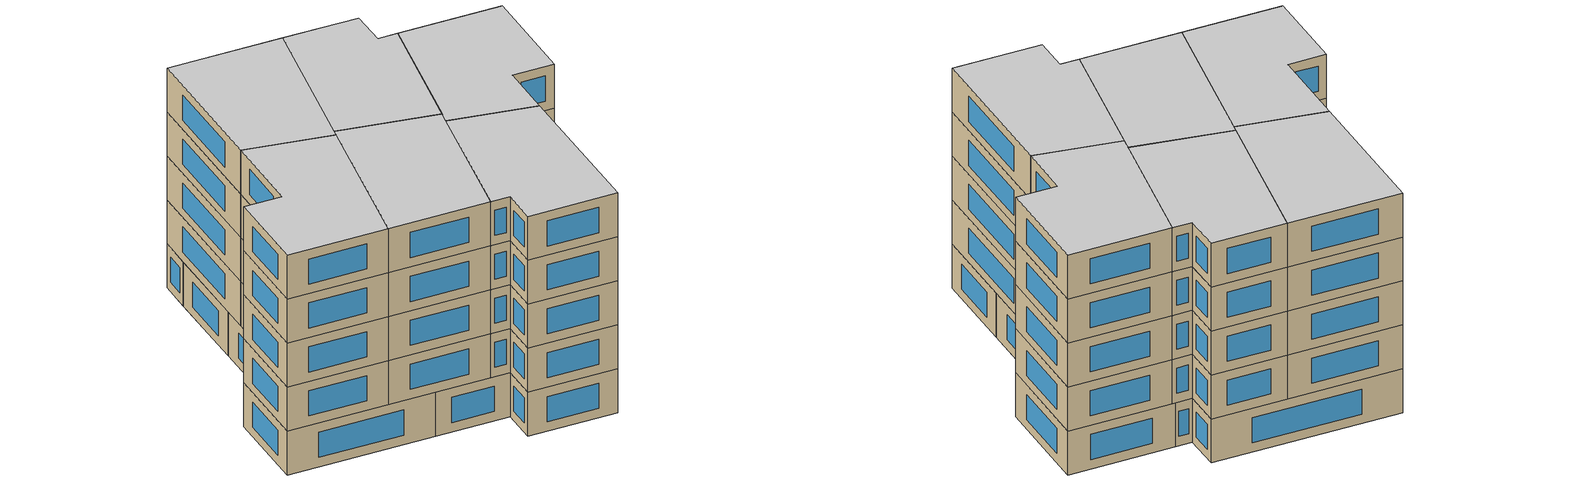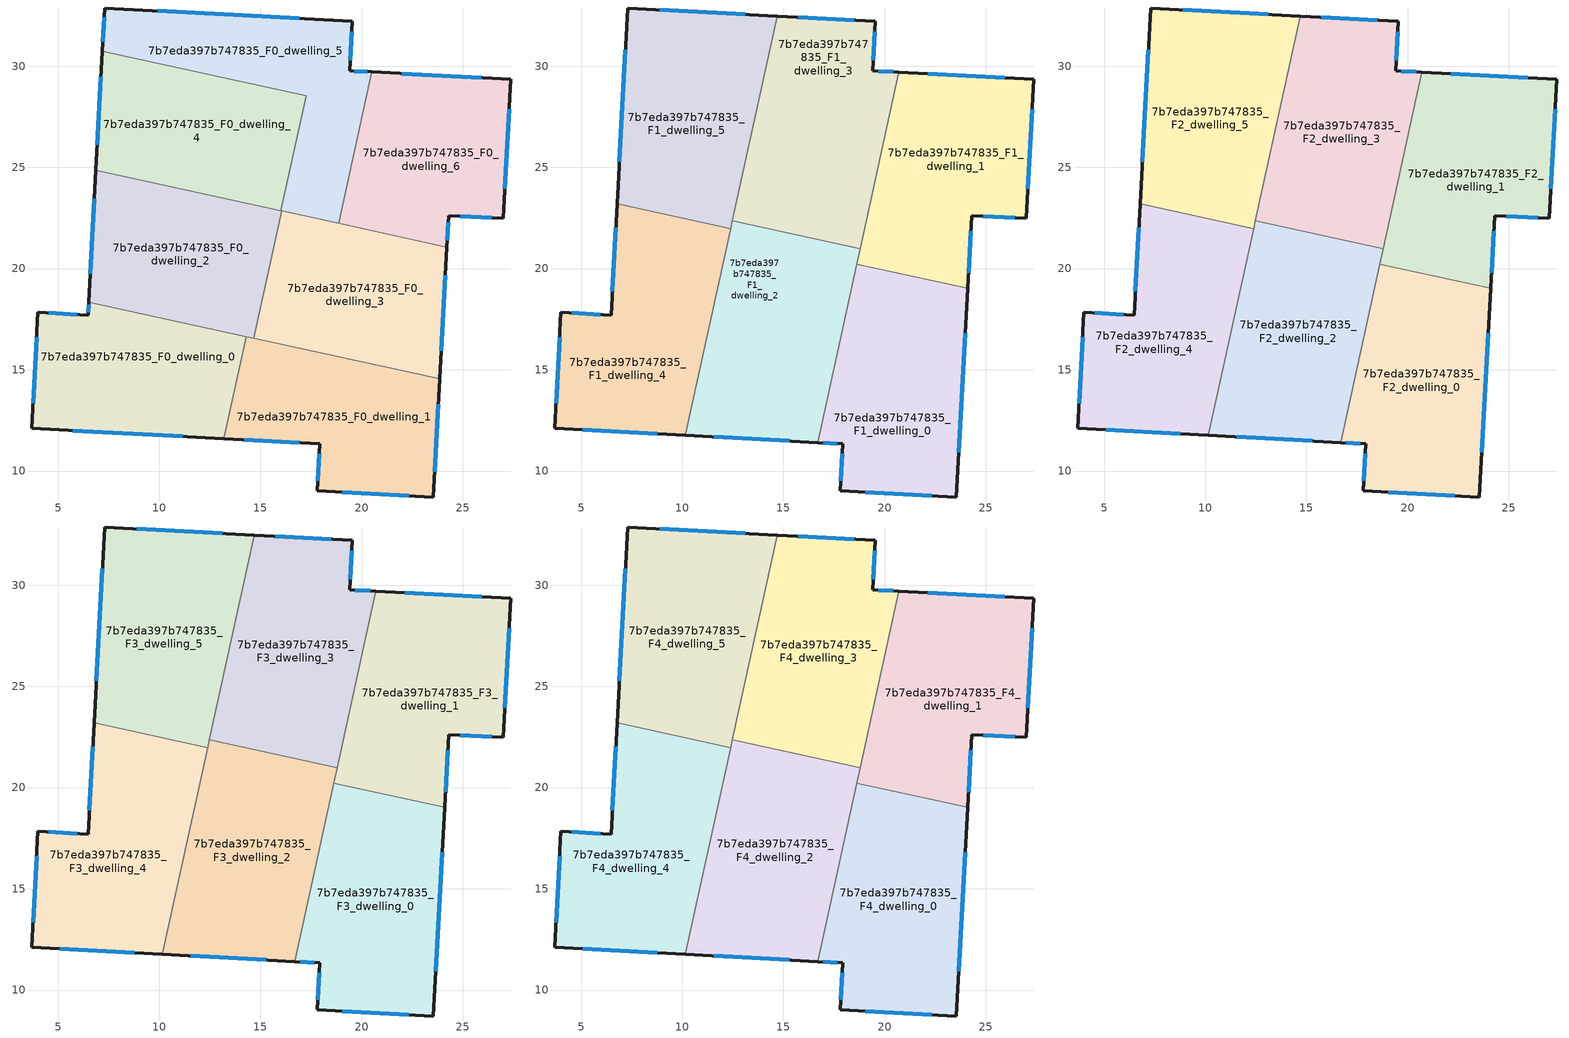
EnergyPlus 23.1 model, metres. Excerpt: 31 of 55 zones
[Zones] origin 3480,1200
7b7eda397b747835_F0_dwelling_0
 floor ground (EU_floor_Construction): 14.29,16.64 13.18,11.6 3.7,12.11 4.01,17.83 6.48,17.7 6.52,18.34 z0
 wall outside (EU_wall_Construction): 6.52,18.34 6.48,17.7 4.01,17.83 3.7,12.11 13.18,11.6 z0:3
 wall to 7b7eda397b747835_F0_dwelling_1 (EU_wall_Construction): 13.18,11.6 14.29,16.64 z0:3
 wall to 7b7eda397b747835_F0_dwelling_2 (EU_wall_Construction): 14.29,16.64 6.52,18.34 z0:3
 window (EU_Window_Construction): 5.95,17.73 4.54,17.81 / 6.51,18.2 6.49,17.84 / 5.73,12 11.15,11.71 / 3.94,16.61 3.76,13.34 z0.64:2.36
7b7eda397b747835_F0_dwelling_1
 floor ground (EU_floor_Construction): 23.86,14.54 23.55,8.72 17.8,9.02 17.93,11.34 13.18,11.6 14.29,16.64 z0
 wall outside (EU_wall_Construction): 13.18,11.6 17.93,11.34 17.8,9.02 23.55,8.72 23.86,14.54 z0:3
 wall to 7b7eda397b747835_F0_dwelling_3 (EU_wall_Construction): 23.86,14.54 14.68,16.56 z0:3
 wall to 7b7eda397b747835_F0_dwelling_2 (EU_wall_Construction): 14.68,16.56 14.29,16.64 z0:3
 window (EU_Window_Construction): 23.61,9.96 23.79,13.3 / 19.03,8.96 22.32,8.78 / 17.9,10.84 17.83,9.52 / 14.2,11.54 16.91,11.4 z0.64:2.36
7b7eda397b747835_F0_dwelling_2
 floor ground (EU_floor_Construction): 16.05,22.84 14.68,16.55 6.52,18.34 6.87,24.85 z0
 wall outside (EU_wall_Construction): 6.87,24.85 6.52,18.34 z0:3
 wall to 7b7eda397b747835_F0_dwelling_3 (EU_wall_Construction): 14.68,16.55 16.05,22.84 z0:3
 wall to 7b7eda397b747835_F0_dwelling_4 (EU_wall_Construction): 16.01,22.85 6.87,24.85 z0:3
 wall to 7b7eda397b747835_F0_dwelling_5 (EU_wall_Construction): 16.05,22.84 16.01,22.85 z0:3
 window (EU_Window_Construction): 6.8,23.46 6.59,19.74 z0.64:2.36
7b7eda397b747835_F0_dwelling_3
 floor ground (EU_floor_Construction): 24.21,21.06 23.86,14.54 14.68,16.55 16.05,22.84 z0
 wall outside (EU_wall_Construction): 23.86,14.54 24.21,21.06 z0:3
 wall to 7b7eda397b747835_F0_dwelling_6 (EU_wall_Construction): 24.21,21.06 18.87,22.23 z0:3
 wall to 7b7eda397b747835_F0_dwelling_5 (EU_wall_Construction): 18.87,22.23 16.05,22.84 z0:3
 window (EU_Window_Construction): 23.93,15.94 24.14,19.66 z0.64:2.36
7b7eda397b747835_F0_dwelling_4
 floor ground (EU_floor_Construction): 17.25,28.53 16.01,22.85 6.87,24.85 7.19,30.74 z0
 wall outside (EU_wall_Construction): 7.19,30.74 6.87,24.85 z0:3
 wall to 7b7eda397b747835_F0_dwelling_5 (EU_wall_Construction): 16.01,22.85 17.25,28.53 7.19,30.74 z0:3
 window (EU_Window_Construction): 7.12,29.48 6.94,26.11 z0.64:2.36
7b7eda397b747835_F0_dwelling_5
 floor ground (EU_floor_Construction): 19.54,32.21 19.41,29.77 20.51,29.71 18.87,22.23 16.01,22.85 17.25,28.53 7.19,30.74 7.31,32.87 z0
 wall outside (EU_wall_Construction): 20.51,29.71 19.41,29.77 19.54,32.21 7.31,32.87 7.19,30.74 z0:3
 wall to 7b7eda397b747835_F0_dwelling_6 (EU_wall_Construction): 18.87,22.23 20.51,29.71 z0:3
 window (EU_Window_Construction): 7.28,32.41 7.21,31.19 / 16.92,32.35 9.93,32.73 / 19.44,30.29 19.51,31.69 / 20.27,29.72 19.64,29.76 z0.64:2.36
7b7eda397b747835_F0_dwelling_6
 floor ground (EU_floor_Construction): 27.37,29.34 26.99,22.47 24.29,22.62 24.21,21.06 18.87,22.23 20.51,29.71 z0
 wall outside (EU_wall_Construction): 24.21,21.06 24.29,22.62 26.99,22.47 27.37,29.34 20.51,29.71 z0:3
 window (EU_Window_Construction): 25.9,29.42 21.98,29.63 / 27.07,23.95 27.29,27.87 / 24.87,22.59 26.41,22.51 / 24.23,21.39 24.28,22.29 z0.64:2.36
7b7eda397b747835_F1_dwelling_0
 floor to 7b7eda397b747835_F0_dwelling_1 (EU_floor_Construction): 23.86,14.55 23.55,8.72 17.8,9.02 17.93,11.34 16.69,11.41 17.67,15.9 z3
 floor to 7b7eda397b747835_F0_dwelling_3 (EU_floor_Construction): 24.1,19.02 23.86,14.55 17.67,15.9 18.62,20.22 z3
 wall outside (EU_wall_Construction): 16.69,11.41 17.93,11.34 17.8,9.02 23.55,8.72 24.1,19.02 z3:6
 wall to 7b7eda397b747835_F1_dwelling_1 (EU_wall_Construction): 24.1,19.02 18.62,20.22 z3:6
 wall to 7b7eda397b747835_F1_dwelling_2 (EU_wall_Construction): 18.62,20.22 16.69,11.41 z3:6
 window (EU_Window_Construction): 17.9,10.84 17.83,9.52 / 16.95,11.39 17.66,11.36 / 23.66,10.92 23.98,16.82 / 19.03,8.96 22.32,8.78 z3.64:5.36
7b7eda397b747835_F1_dwelling_1
 floor to 7b7eda397b747835_F0_dwelling_6 (EU_floor_Construction): 27.37,29.34 26.99,22.47 24.29,22.62 24.21,21.06 19.05,22.19 20.69,29.7 z3
 floor to 7b7eda397b747835_F0_dwelling_3 (EU_floor_Construction): 24.21,21.06 24.1,19.02 18.62,20.22 19.05,22.19 z3
 wall outside (EU_wall_Construction): 24.1,19.02 24.29,22.62 26.99,22.47 27.37,29.34 20.69,29.7 z3:6
 wall to 7b7eda397b747835_F1_dwelling_3 (EU_wall_Construction): 20.69,29.7 18.78,20.97 z3:6
 wall to 7b7eda397b747835_F1_dwelling_2 (EU_wall_Construction): 18.78,20.97 18.62,20.22 z3:6
 window (EU_Window_Construction): 25.94,29.42 22.12,29.62 / 27.07,23.95 27.29,27.87 / 24.87,22.59 26.41,22.51 / 24.14,19.79 24.25,21.85 z3.64:5.36
7b7eda397b747835_F1_dwelling_2
 floor to 7b7eda397b747835_F0_dwelling_2 (EU_floor_Construction): 15.79,21.63 14.68,16.55 11.36,17.28 12.47,22.36 z3
 floor to 7b7eda397b747835_F0_dwelling_0 (EU_floor_Construction): 14.29,16.64 13.18,11.6 10.16,11.76 11.36,17.28 z3
 floor to 7b7eda397b747835_F0_dwelling_1 (EU_floor_Construction): 17.67,15.9 16.69,11.41 13.18,11.6 14.29,16.64 14.68,16.56 z3
 floor to 7b7eda397b747835_F0_dwelling_3 (EU_floor_Construction): 18.78,20.97 17.67,15.9 14.68,16.56 15.79,21.63 z3
 wall outside (EU_wall_Construction): 10.16,11.76 16.69,11.41 z3:6
 wall to 7b7eda397b747835_F1_dwelling_3 (EU_wall_Construction): 18.78,20.97 12.47,22.36 z3:6
 wall to 7b7eda397b747835_F1_dwelling_4 (EU_wall_Construction): 12.39,21.97 10.16,11.76 z3:6
 wall to 7b7eda397b747835_F1_dwelling_5 (EU_wall_Construction): 12.47,22.36 12.39,21.97 z3:6
 window (EU_Window_Construction): 11.55,11.69 15.29,11.48 z3.64:5.36
7b7eda397b747835_F1_dwelling_3
 floor to 7b7eda397b747835_F0_dwelling_3 (EU_floor_Construction): 19.05,22.19 18.78,20.97 15.79,21.63 16.05,22.84 z3
 floor to 7b7eda397b747835_F0_dwelling_5 (EU_floor_Construction): 19.54,32.21 19.41,29.77 20.51,29.71 18.87,22.23 16.01,22.85 17.25,28.53 13.98,29.25 14.69,32.47 z3
 floor to 7b7eda397b747835_F0_dwelling_6 (EU_floor_Construction): 20.69,29.7 19.05,22.19 18.87,22.23 20.51,29.71 z3
 floor to 7b7eda397b747835_F0_dwelling_4 (EU_floor_Construction): 17.25,28.53 16.01,22.85 12.74,23.57 13.98,29.25 z3
 floor to 7b7eda397b747835_F0_dwelling_2 (EU_floor_Construction): 16.05,22.84 15.79,21.63 12.47,22.36 12.74,23.57 z3
 wall outside (EU_wall_Construction): 20.69,29.7 19.41,29.77 19.54,32.21 14.69,32.47 z3:6
 wall to 7b7eda397b747835_F1_dwelling_5 (EU_wall_Construction): 14.69,32.47 12.47,22.36 z3:6
 window (EU_Window_Construction): 18.5,32.27 15.73,32.42 / 19.44,30.29 19.51,31.69 / 20.42,29.72 19.68,29.76 z3.64:5.36
7b7eda397b747835_F1_dwelling_4
 floor to 7b7eda397b747835_F0_dwelling_0 (EU_floor_Construction): 11.36,17.28 10.16,11.76 3.7,12.11 4.01,17.83 6.48,17.7 6.52,18.34 z3
 floor to 7b7eda397b747835_F0_dwelling_2 (EU_floor_Construction): 12.39,21.97 11.36,17.28 6.52,18.34 6.78,23.2 z3
 wall outside (EU_wall_Construction): 6.78,23.2 6.48,17.7 4.01,17.83 3.7,12.11 10.16,11.76 z3:6
 wall to 7b7eda397b747835_F1_dwelling_5 (EU_wall_Construction): 12.39,21.97 6.78,23.2 z3:6
 window (EU_Window_Construction): 3.94,16.61 3.76,13.34 / 5.95,17.73 4.54,17.81 / 6.72,22.02 6.55,18.88 / 5.08,12.03 8.77,11.84 z3.64:5.36
7b7eda397b747835_F1_dwelling_5
 floor to 7b7eda397b747835_F0_dwelling_4 (EU_floor_Construction): 13.98,29.25 12.74,23.57 6.87,24.85 7.19,30.73 z3
 floor to 7b7eda397b747835_F0_dwelling_5 (EU_floor_Construction): 14.69,32.47 13.98,29.25 7.19,30.73 7.31,32.87 z3
 floor to 7b7eda397b747835_F0_dwelling_2 (EU_floor_Construction): 12.74,23.57 12.39,21.97 6.78,23.2 6.87,24.85 z3
 wall outside (EU_wall_Construction): 14.69,32.47 7.31,32.87 6.78,23.2 z3:6
 window (EU_Window_Construction): 7.19,30.8 6.89,25.27 / 13.11,32.56 8.89,32.78 z3.64:5.36
7b7eda397b747835_F2_dwelling_0
 floor to 7b7eda397b747835_F1_dwelling_0 (EU_floor_Construction): 24.1,19.02 23.55,8.72 17.8,9.02 17.93,11.34 16.69,11.41 18.62,20.22 z6
 wall outside (EU_wall_Construction): 16.69,11.41 17.93,11.34 17.8,9.02 23.55,8.72 24.1,19.02 z6:9
 wall to 7b7eda397b747835_F2_dwelling_1 (EU_wall_Construction): 24.1,19.02 18.62,20.22 z6:9
 wall to 7b7eda397b747835_F2_dwelling_2 (EU_wall_Construction): 18.62,20.22 16.69,11.41 z6:9
 window (EU_Window_Construction): 17.9,10.84 17.83,9.52 / 16.95,11.39 17.66,11.36 / 23.66,10.92 23.98,16.82 / 19.03,8.96 22.32,8.78 z6.64:8.36
7b7eda397b747835_F2_dwelling_1
 floor to 7b7eda397b747835_F1_dwelling_1 (EU_floor_Construction): 27.37,29.34 26.99,22.47 24.29,22.62 24.1,19.02 18.62,20.22 20.69,29.7 z6
 wall outside (EU_wall_Construction): 24.1,19.02 24.29,22.62 26.99,22.47 27.37,29.34 20.69,29.7 z6:9
 wall to 7b7eda397b747835_F2_dwelling_3 (EU_wall_Construction): 20.69,29.7 18.78,20.97 z6:9
 wall to 7b7eda397b747835_F2_dwelling_2 (EU_wall_Construction): 18.78,20.97 18.62,20.22 z6:9
 window (EU_Window_Construction): 25.94,29.42 22.12,29.62 / 27.07,23.95 27.29,27.87 / 24.87,22.59 26.41,22.51 / 24.14,19.79 24.25,21.85 z6.64:8.36
7b7eda397b747835_F2_dwelling_2
 floor to 7b7eda397b747835_F1_dwelling_2 (EU_floor_Construction): 18.78,20.97 16.69,11.41 10.16,11.76 12.47,22.36 z6
 wall outside (EU_wall_Construction): 10.16,11.76 16.69,11.41 z6:9
 wall to 7b7eda397b747835_F2_dwelling_3 (EU_wall_Construction): 18.78,20.97 12.47,22.36 z6:9
 wall to 7b7eda397b747835_F2_dwelling_4 (EU_wall_Construction): 12.39,21.97 10.16,11.76 z6:9
 wall to 7b7eda397b747835_F2_dwelling_5 (EU_wall_Construction): 12.47,22.36 12.39,21.97 z6:9
 window (EU_Window_Construction): 11.55,11.69 15.29,11.48 z6.64:8.36
7b7eda397b747835_F2_dwelling_3
 floor to 7b7eda397b747835_F1_dwelling_3 (EU_floor_Construction): 19.54,32.21 19.41,29.77 20.69,29.7 18.78,20.97 12.47,22.36 14.69,32.47 z6
 wall outside (EU_wall_Construction): 20.69,29.7 19.41,29.77 19.54,32.21 14.69,32.47 z6:9
 wall to 7b7eda397b747835_F2_dwelling_5 (EU_wall_Construction): 14.69,32.47 12.47,22.36 z6:9
 window (EU_Window_Construction): 18.5,32.27 15.73,32.42 / 19.44,30.29 19.51,31.69 / 20.42,29.72 19.68,29.76 z6.64:8.36
7b7eda397b747835_F2_dwelling_4
 floor to 7b7eda397b747835_F1_dwelling_4 (EU_floor_Construction): 12.39,21.97 10.16,11.76 3.7,12.11 4.01,17.83 6.48,17.7 6.78,23.2 z6
 wall outside (EU_wall_Construction): 6.78,23.2 6.48,17.7 4.01,17.83 3.7,12.11 10.16,11.76 z6:9
 wall to 7b7eda397b747835_F2_dwelling_5 (EU_wall_Construction): 12.39,21.97 6.78,23.2 z6:9
 window (EU_Window_Construction): 3.94,16.61 3.76,13.34 / 5.95,17.73 4.54,17.81 / 6.72,22.02 6.55,18.88 / 5.08,12.03 8.77,11.84 z6.64:8.36
7b7eda397b747835_F2_dwelling_5
 floor to 7b7eda397b747835_F1_dwelling_5 (EU_floor_Construction): 14.69,32.47 12.39,21.97 6.78,23.2 7.31,32.87 z6
 wall outside (EU_wall_Construction): 14.69,32.47 7.31,32.87 6.78,23.2 z6:9
 window (EU_Window_Construction): 7.19,30.8 6.89,25.27 / 13.11,32.56 8.89,32.78 z6.64:8.36
7b7eda397b747835_F3_dwelling_0
 floor to 7b7eda397b747835_F2_dwelling_0 (EU_floor_Construction): 24.1,19.02 23.55,8.72 17.8,9.02 17.93,11.34 16.69,11.41 18.62,20.22 z9
 wall outside (EU_wall_Construction): 16.69,11.41 17.93,11.34 17.8,9.02 23.55,8.72 24.1,19.02 z9:12
 wall to 7b7eda397b747835_F3_dwelling_1 (EU_wall_Construction): 24.1,19.02 18.62,20.22 z9:12
 wall to 7b7eda397b747835_F3_dwelling_2 (EU_wall_Construction): 18.62,20.22 16.69,11.41 z9:12
 window (EU_Window_Construction): 17.9,10.84 17.83,9.52 / 16.95,11.39 17.66,11.36 / 23.66,10.92 23.98,16.82 / 19.03,8.96 22.32,8.78 z9.64:11.36
7b7eda397b747835_F3_dwelling_1
 floor to 7b7eda397b747835_F2_dwelling_1 (EU_floor_Construction): 27.37,29.34 26.99,22.47 24.29,22.62 24.1,19.02 18.62,20.22 20.69,29.7 z9
 wall outside (EU_wall_Construction): 24.1,19.02 24.29,22.62 26.99,22.47 27.37,29.34 20.69,29.7 z9:12
 wall to 7b7eda397b747835_F3_dwelling_3 (EU_wall_Construction): 20.69,29.7 18.78,20.97 z9:12
 wall to 7b7eda397b747835_F3_dwelling_2 (EU_wall_Construction): 18.78,20.97 18.62,20.22 z9:12
 window (EU_Window_Construction): 25.94,29.42 22.12,29.62 / 27.07,23.95 27.29,27.87 / 24.87,22.59 26.41,22.51 / 24.14,19.79 24.25,21.85 z9.64:11.36
7b7eda397b747835_F3_dwelling_2
 floor to 7b7eda397b747835_F2_dwelling_2 (EU_floor_Construction): 18.78,20.97 16.69,11.41 10.16,11.76 12.47,22.36 z9
 wall outside (EU_wall_Construction): 10.16,11.76 16.69,11.41 z9:12
 wall to 7b7eda397b747835_F3_dwelling_3 (EU_wall_Construction): 18.78,20.97 12.47,22.36 z9:12
 wall to 7b7eda397b747835_F3_dwelling_4 (EU_wall_Construction): 12.39,21.97 10.16,11.76 z9:12
 wall to 7b7eda397b747835_F3_dwelling_5 (EU_wall_Construction): 12.47,22.36 12.39,21.97 z9:12
 window (EU_Window_Construction): 11.55,11.69 15.29,11.48 z9.64:11.36
7b7eda397b747835_F3_dwelling_3
 floor to 7b7eda397b747835_F2_dwelling_3 (EU_floor_Construction): 19.54,32.21 19.41,29.77 20.69,29.7 18.78,20.97 12.47,22.36 14.69,32.47 z9
 wall outside (EU_wall_Construction): 20.69,29.7 19.41,29.77 19.54,32.21 14.69,32.47 z9:12
 wall to 7b7eda397b747835_F3_dwelling_5 (EU_wall_Construction): 14.69,32.47 12.47,22.36 z9:12
 window (EU_Window_Construction): 18.5,32.27 15.73,32.42 / 19.44,30.29 19.51,31.69 / 20.42,29.72 19.68,29.76 z9.64:11.36
7b7eda397b747835_F3_dwelling_4
 floor to 7b7eda397b747835_F2_dwelling_4 (EU_floor_Construction): 12.39,21.97 10.16,11.76 3.7,12.11 4.01,17.83 6.48,17.7 6.78,23.2 z9
 wall outside (EU_wall_Construction): 6.78,23.2 6.48,17.7 4.01,17.83 3.7,12.11 10.16,11.76 z9:12
 wall to 7b7eda397b747835_F3_dwelling_5 (EU_wall_Construction): 12.39,21.97 6.78,23.2 z9:12
 window (EU_Window_Construction): 3.94,16.61 3.76,13.34 / 5.95,17.73 4.54,17.81 / 6.72,22.02 6.55,18.88 / 5.08,12.03 8.77,11.84 z9.64:11.36
7b7eda397b747835_F3_dwelling_5
 floor to 7b7eda397b747835_F2_dwelling_5 (EU_floor_Construction): 14.69,32.47 12.39,21.97 6.78,23.2 7.31,32.87 z9
 wall outside (EU_wall_Construction): 14.69,32.47 7.31,32.87 6.78,23.2 z9:12
 window (EU_Window_Construction): 7.19,30.8 6.89,25.27 / 13.11,32.56 8.89,32.78 z9.64:11.36
7b7eda397b747835_F4_dwelling_0
 floor to 7b7eda397b747835_F3_dwelling_0 (EU_floor_Construction): 24.1,19.02 23.55,8.72 17.8,9.02 17.93,11.34 16.69,11.41 18.62,20.22 z12
 wall outside (EU_wall_Construction): 16.69,11.41 17.93,11.34 17.8,9.02 23.55,8.72 24.1,19.02 z12:15
 wall to 7b7eda397b747835_F4_dwelling_1 (EU_wall_Construction): 24.1,19.02 18.62,20.22 z12:15
 wall to 7b7eda397b747835_F4_dwelling_2 (EU_wall_Construction): 18.62,20.22 16.69,11.41 z12:15
 window (EU_Window_Construction): 17.9,10.84 17.83,9.52 / 16.95,11.39 17.66,11.36 / 23.66,10.92 23.98,16.82 / 19.03,8.96 22.32,8.78 z12.64:14.36
 ceiling to 7b7eda397b747835_F5_dwelling_0 (EU_floor_Construction): 23.55,8.72 24.1,19.02 18.62,20.22 16.69,11.41 17.93,11.34 17.8,9.02 z15
7b7eda397b747835_F4_dwelling_1
 floor to 7b7eda397b747835_F3_dwelling_1 (EU_floor_Construction): 27.37,29.34 26.99,22.47 24.29,22.62 24.1,19.02 18.62,20.22 20.69,29.7 z12
 wall outside (EU_wall_Construction): 24.1,19.02 24.29,22.62 26.99,22.47 27.37,29.34 20.69,29.7 z12:15
 wall to 7b7eda397b747835_F4_dwelling_3 (EU_wall_Construction): 20.69,29.7 18.78,20.97 z12:15
 wall to 7b7eda397b747835_F4_dwelling_2 (EU_wall_Construction): 18.78,20.97 18.62,20.22 z12:15
 window (EU_Window_Construction): 25.94,29.42 22.12,29.62 / 27.07,23.95 27.29,27.87 / 24.87,22.59 26.41,22.51 / 24.14,19.79 24.25,21.85 z12.64:14.36
 ceiling to 7b7eda397b747835_F5_dwelling_1 (EU_floor_Construction): 24.1,19.02 24.29,22.62 26.99,22.47 27.37,29.34 20.69,29.7 18.62,20.22 z15
7b7eda397b747835_F4_dwelling_2
 floor to 7b7eda397b747835_F3_dwelling_2 (EU_floor_Construction): 18.78,20.97 16.69,11.41 10.16,11.76 12.47,22.36 z12
 wall outside (EU_wall_Construction): 10.16,11.76 16.69,11.41 z12:15
 wall to 7b7eda397b747835_F4_dwelling_3 (EU_wall_Construction): 18.78,20.97 12.47,22.36 z12:15
 wall to 7b7eda397b747835_F4_dwelling_4 (EU_wall_Construction): 12.39,21.97 10.16,11.76 z12:15
 wall to 7b7eda397b747835_F4_dwelling_5 (EU_wall_Construction): 12.47,22.36 12.39,21.97 z12:15
 window (EU_Window_Construction): 11.55,11.69 15.29,11.48 z12.64:14.36
 ceiling to 7b7eda397b747835_F5_dwelling_2 (EU_floor_Construction): 16.69,11.41 18.78,20.97 12.47,22.36 10.16,11.76 z15
7b7eda397b747835_F4_dwelling_3
 floor to 7b7eda397b747835_F3_dwelling_3 (EU_floor_Construction): 19.54,32.21 19.41,29.77 20.69,29.7 18.78,20.97 12.47,22.36 14.69,32.47 z12
 wall outside (EU_wall_Construction): 20.69,29.7 19.41,29.77 19.54,32.21 14.69,32.47 z12:15
 wall to 7b7eda397b747835_F4_dwelling_5 (EU_wall_Construction): 14.69,32.47 12.47,22.36 z12:15
 window (EU_Window_Construction): 18.5,32.27 15.73,32.42 / 19.44,30.29 19.51,31.69 / 20.42,29.72 19.68,29.76 z12.64:14.36
 ceiling to 7b7eda397b747835_F5_dwelling_3 (EU_floor_Construction): 18.78,20.97 20.69,29.7 19.41,29.77 19.54,32.21 14.69,32.47 12.47,22.36 z15
7b7eda397b747835_F4_dwelling_4
 floor to 7b7eda397b747835_F3_dwelling_4 (EU_floor_Construction): 12.39,21.97 10.16,11.76 3.7,12.11 4.01,17.83 6.48,17.7 6.78,23.2 z12
 wall outside (EU_wall_Construction): 6.78,23.2 6.48,17.7 4.01,17.83 3.7,12.11 10.16,11.76 z12:15
 wall to 7b7eda397b747835_F4_dwelling_5 (EU_wall_Construction): 12.39,21.97 6.78,23.2 z12:15
 window (EU_Window_Construction): 3.94,16.61 3.76,13.34 / 5.95,17.73 4.54,17.81 / 6.72,22.02 6.55,18.88 / 5.08,12.03 8.77,11.84 z12.64:14.36
 ceiling to 7b7eda397b747835_F5_dwelling_4 (EU_floor_Construction): 10.16,11.76 12.39,21.97 6.78,23.2 6.48,17.7 4.01,17.83 3.7,12.11 z15
7b7eda397b747835_F4_dwelling_5
 floor to 7b7eda397b747835_F3_dwelling_5 (EU_floor_Construction): 14.69,32.47 12.39,21.97 6.78,23.2 7.31,32.87 z12
 wall outside (EU_wall_Construction): 14.69,32.47 7.31,32.87 6.78,23.2 z12:15
 window (EU_Window_Construction): 7.19,30.8 6.89,25.27 / 13.11,32.56 8.89,32.78 z12.64:14.36
 ceiling to 7b7eda397b747835_F5_dwelling_5 (EU_floor_Construction): 12.39,21.97 14.69,32.47 7.31,32.87 6.78,23.2 z15
[Building]
EU S2 Campaign: North Axis=0; Terrain=City; Solar Distribution=FullExterior
[Site:Location]
Yerevan-Zvartnots.Intl.AP: Latitude=40.15; Longitude=44.383; Time Zone=4; Elevation=854
[SizingPeriod:WeatherFileDays]
AnnualSizingPeriod: Begin Month=1; Begin Day of Month=1; End Month=12; End Day of Month=31; Day of Week for Start Day=Monday; Use Weather File Daylight Saving Period=No; Use Weather File Rain and Snow Indicators=No
[MATERIAL]
EU_InternalMass_Material: Roughness=MediumRough; Thickness=0.1; Conductivity=1; Density=1800; Specific Heat=900; Thermal Absorptance=0.9; Solar Absorptance=0.7; Visible Absorptance=0.7
[MATERIAL:NOMASS] Roughness=MediumRough; Thermal Absorptance=0.9; Solar Absorptance=0.7; Visible Absorptance=0.7
Name | Thermal Resistance
EU_wall_NoMass | 1.05043
EU_floor_NoMass | 0.478065
[WINDOWMATERIAL:SIMPLEGLAZINGSYSTEM]
EU_Window_SimpleGlazing: UFactor=2.5566; Solar Heat Gain Coefficient=0.75; Visible Transmittance=0.75
[CONSTRUCTION]
EU_wall_Construction: EU_wall_NoMass
EU_floor_Construction: EU_floor_NoMass
EU_Window_Construction: EU_Window_SimpleGlazing
EU_InternalMass_Construction: EU_InternalMass_Material
[ZONE] Type=1; Multiplier=1; Ceiling Height=autocalculate; Floor Area=autocalculate; Part of Total Floor Area=Yes
Name | Volume
7b7eda397b747835_F0_dwelling_0; 7b7eda397b747835_F0_dwelling_1; 7b7eda397b747835_F0_dwelling_6 | 171.387
7b7eda397b747835_F1_dwelling_0; 7b7eda397b747835_F2_dwelling_0; 7b7eda397b747835_F3_dwelling_0; 7b7eda397b747835_F4_dwelling_0 | 199.93
7b7eda397b747835_F1_dwelling_1; 7b7eda397b747835_F2_dwelling_1; 7b7eda397b747835_F3_dwelling_1; 7b7eda397b747835_F4_dwelling_1 | 199.956
7b7eda397b747835_F0_dwelling_2 | 171.385
7b7eda397b747835_F1_dwelling_2; 7b7eda397b747835_F2_dwelling_2; 7b7eda397b747835_F3_dwelling_2; 7b7eda397b747835_F4_dwelling_2 | 199.941
7b7eda397b747835_F0_dwelling_3 | 171.404
7b7eda397b747835_F1_dwelling_3; 7b7eda397b747835_F2_dwelling_3; 7b7eda397b747835_F3_dwelling_3; 7b7eda397b747835_F4_dwelling_3 | 199.932
7b7eda397b747835_F0_dwelling_4 | 171.393
7b7eda397b747835_F1_dwelling_4; 7b7eda397b747835_F2_dwelling_4; 7b7eda397b747835_F3_dwelling_4; 7b7eda397b747835_F4_dwelling_4 | 199.953
7b7eda397b747835_F0_dwelling_5 | 171.372
7b7eda397b747835_F1_dwelling_5; 7b7eda397b747835_F2_dwelling_5; 7b7eda397b747835_F3_dwelling_5; 7b7eda397b747835_F4_dwelling_5 | 199.948
[INTERNALMASS] Construction=EU_InternalMass_Construction
Name | Zone or ZoneList | Surface Area
7b7eda397b747835_F0_dwelling_0_EU_InternalMass | 7b7eda397b747835_F0_dwelling_0 | 57.1288
7b7eda397b747835_F0_dwelling_1_EU_InternalMass | 7b7eda397b747835_F0_dwelling_1 | 57.1298
7b7eda397b747835_F0_dwelling_2_EU_InternalMass | 7b7eda397b747835_F0_dwelling_2 | 57.1298
7b7eda397b747835_F0_dwelling_3_EU_InternalMass | 7b7eda397b747835_F0_dwelling_3 | 57.1349
7b7eda397b747835_F0_dwelling_4_EU_InternalMass | 7b7eda397b747835_F0_dwelling_4 | 57.1322
7b7eda397b747835_F0_dwelling_5_EU_InternalMass | 7b7eda397b747835_F0_dwelling_5 | 57.1239
7b7eda397b747835_F0_dwelling_6_EU_InternalMass | 7b7eda397b747835_F0_dwelling_6 | 57.1296
7b7eda397b747835_F1_dwelling_0_EU_InternalMass | 7b7eda397b747835_F1_dwelling_0 | 66.6445
7b7eda397b747835_F1_dwelling_1_EU_InternalMass | 7b7eda397b747835_F1_dwelling_1 | 66.6531
7b7eda397b747835_F1_dwelling_2_EU_InternalMass | 7b7eda397b747835_F1_dwelling_2 | 66.6476
7b7eda397b747835_F1_dwelling_3_EU_InternalMass | 7b7eda397b747835_F1_dwelling_3 | 66.6448
7b7eda397b747835_F1_dwelling_4_EU_InternalMass | 7b7eda397b747835_F1_dwelling_4 | 66.6527
7b7eda397b747835_F1_dwelling_5_EU_InternalMass | 7b7eda397b747835_F1_dwelling_5 | 66.6512
7b7eda397b747835_F2_dwelling_0_EU_InternalMass | 7b7eda397b747835_F2_dwelling_0 | 66.6445
7b7eda397b747835_F2_dwelling_1_EU_InternalMass | 7b7eda397b747835_F2_dwelling_1 | 66.6531
7b7eda397b747835_F2_dwelling_2_EU_InternalMass | 7b7eda397b747835_F2_dwelling_2 | 66.6476
7b7eda397b747835_F2_dwelling_3_EU_InternalMass | 7b7eda397b747835_F2_dwelling_3 | 66.6448
7b7eda397b747835_F2_dwelling_4_EU_InternalMass | 7b7eda397b747835_F2_dwelling_4 | 66.6527
7b7eda397b747835_F2_dwelling_5_EU_InternalMass | 7b7eda397b747835_F2_dwelling_5 | 66.6512
7b7eda397b747835_F3_dwelling_0_EU_InternalMass | 7b7eda397b747835_F3_dwelling_0 | 66.6445
7b7eda397b747835_F3_dwelling_1_EU_InternalMass | 7b7eda397b747835_F3_dwelling_1 | 66.6531
7b7eda397b747835_F3_dwelling_2_EU_InternalMass | 7b7eda397b747835_F3_dwelling_2 | 66.6476
7b7eda397b747835_F3_dwelling_3_EU_InternalMass | 7b7eda397b747835_F3_dwelling_3 | 66.6448
7b7eda397b747835_F3_dwelling_4_EU_InternalMass | 7b7eda397b747835_F3_dwelling_4 | 66.6527
7b7eda397b747835_F3_dwelling_5_EU_InternalMass | 7b7eda397b747835_F3_dwelling_5 | 66.6512
7b7eda397b747835_F4_dwelling_0_EU_InternalMass | 7b7eda397b747835_F4_dwelling_0 | 66.6445
7b7eda397b747835_F4_dwelling_1_EU_InternalMass | 7b7eda397b747835_F4_dwelling_1 | 66.6531
7b7eda397b747835_F4_dwelling_2_EU_InternalMass | 7b7eda397b747835_F4_dwelling_2 | 66.6476
7b7eda397b747835_F4_dwelling_3_EU_InternalMass | 7b7eda397b747835_F4_dwelling_3 | 66.6448
7b7eda397b747835_F4_dwelling_4_EU_InternalMass | 7b7eda397b747835_F4_dwelling_4 | 66.6527
7b7eda397b747835_F4_dwelling_5_EU_InternalMass | 7b7eda397b747835_F4_dwelling_5 | 66.6512
[OTHEREQUIPMENT] Fuel Type=Electricity; Design Level Calculation Method=Watts/Area; Power per Zone Floor Area=1; Fraction Latent=0; Fraction Radiant=0; Fraction Lost=0; Carbon Dioxide Generation Rate=0; EndUse Subcategory=EU_Step8_InternalGains
Name | Zone or ZoneList or Space or SpaceList | Schedule
EU_Step8_InternalGain_7b7eda397b747835_F0_dwelling_0_f000 | 7b7eda397b747835_F0_dwelling_0 | EU_Step8_GainSchedule_7b7eda397b747835_F0_dwelling_0_f000
EU_Step8_InternalGain_7b7eda397b747835_F0_dwelling_1_f000 | 7b7eda397b747835_F0_dwelling_1 | EU_Step8_GainSchedule_7b7eda397b747835_F0_dwelling_1_f000
EU_Step8_InternalGain_7b7eda397b747835_F0_dwelling_2_f000 | 7b7eda397b747835_F0_dwelling_2 | EU_Step8_GainSchedule_7b7eda397b747835_F0_dwelling_2_f000
EU_Step8_InternalGain_7b7eda397b747835_F0_dwelling_3_f000 | 7b7eda397b747835_F0_dwelling_3 | EU_Step8_GainSchedule_7b7eda397b747835_F0_dwelling_3_f000
EU_Step8_InternalGain_7b7eda397b747835_F0_dwelling_4_f000 | 7b7eda397b747835_F0_dwelling_4 | EU_Step8_GainSchedule_7b7eda397b747835_F0_dwelling_4_f000
EU_Step8_InternalGain_7b7eda397b747835_F0_dwelling_5_f000 | 7b7eda397b747835_F0_dwelling_5 | EU_Step8_GainSchedule_7b7eda397b747835_F0_dwelling_5_f000
EU_Step8_InternalGain_7b7eda397b747835_F0_dwelling_6_f000 | 7b7eda397b747835_F0_dwelling_6 | EU_Step8_GainSchedule_7b7eda397b747835_F0_dwelling_6_f000
EU_Step8_InternalGain_7b7eda397b747835_F1_dwelling_0_f000 | 7b7eda397b747835_F1_dwelling_0 | EU_Step8_GainSchedule_7b7eda397b747835_F1_dwelling_0_f000
EU_Step8_InternalGain_7b7eda397b747835_F1_dwelling_1_f000 | 7b7eda397b747835_F1_dwelling_1 | EU_Step8_GainSchedule_7b7eda397b747835_F1_dwelling_1_f000
EU_Step8_InternalGain_7b7eda397b747835_F1_dwelling_2_f000 | 7b7eda397b747835_F1_dwelling_2 | EU_Step8_GainSchedule_7b7eda397b747835_F1_dwelling_2_f000
EU_Step8_InternalGain_7b7eda397b747835_F1_dwelling_3_f000 | 7b7eda397b747835_F1_dwelling_3 | EU_Step8_GainSchedule_7b7eda397b747835_F1_dwelling_3_f000
EU_Step8_InternalGain_7b7eda397b747835_F1_dwelling_4_f000 | 7b7eda397b747835_F1_dwelling_4 | EU_Step8_GainSchedule_7b7eda397b747835_F1_dwelling_4_f000
EU_Step8_InternalGain_7b7eda397b747835_F1_dwelling_5_f000 | 7b7eda397b747835_F1_dwelling_5 | EU_Step8_GainSchedule_7b7eda397b747835_F1_dwelling_5_f000
EU_Step8_InternalGain_7b7eda397b747835_F2_dwelling_0_f000 | 7b7eda397b747835_F2_dwelling_0 | EU_Step8_GainSchedule_7b7eda397b747835_F2_dwelling_0_f000
EU_Step8_InternalGain_7b7eda397b747835_F2_dwelling_1_f000 | 7b7eda397b747835_F2_dwelling_1 | EU_Step8_GainSchedule_7b7eda397b747835_F2_dwelling_1_f000
EU_Step8_InternalGain_7b7eda397b747835_F2_dwelling_2_f000 | 7b7eda397b747835_F2_dwelling_2 | EU_Step8_GainSchedule_7b7eda397b747835_F2_dwelling_2_f000
EU_Step8_InternalGain_7b7eda397b747835_F2_dwelling_3_f000 | 7b7eda397b747835_F2_dwelling_3 | EU_Step8_GainSchedule_7b7eda397b747835_F2_dwelling_3_f000
EU_Step8_InternalGain_7b7eda397b747835_F2_dwelling_4_f000 | 7b7eda397b747835_F2_dwelling_4 | EU_Step8_GainSchedule_7b7eda397b747835_F2_dwelling_4_f000
EU_Step8_InternalGain_7b7eda397b747835_F2_dwelling_5_f000 | 7b7eda397b747835_F2_dwelling_5 | EU_Step8_GainSchedule_7b7eda397b747835_F2_dwelling_5_f000
EU_Step8_InternalGain_7b7eda397b747835_F3_dwelling_0_f000 | 7b7eda397b747835_F3_dwelling_0 | EU_Step8_GainSchedule_7b7eda397b747835_F3_dwelling_0_f000
EU_Step8_InternalGain_7b7eda397b747835_F3_dwelling_1_f000 | 7b7eda397b747835_F3_dwelling_1 | EU_Step8_GainSchedule_7b7eda397b747835_F3_dwelling_1_f000
EU_Step8_InternalGain_7b7eda397b747835_F3_dwelling_2_f000 | 7b7eda397b747835_F3_dwelling_2 | EU_Step8_GainSchedule_7b7eda397b747835_F3_dwelling_2_f000
EU_Step8_InternalGain_7b7eda397b747835_F3_dwelling_3_f000 | 7b7eda397b747835_F3_dwelling_3 | EU_Step8_GainSchedule_7b7eda397b747835_F3_dwelling_3_f000
EU_Step8_InternalGain_7b7eda397b747835_F3_dwelling_4_f000 | 7b7eda397b747835_F3_dwelling_4 | EU_Step8_GainSchedule_7b7eda397b747835_F3_dwelling_4_f000
EU_Step8_InternalGain_7b7eda397b747835_F3_dwelling_5_f000 | 7b7eda397b747835_F3_dwelling_5 | EU_Step8_GainSchedule_7b7eda397b747835_F3_dwelling_5_f000
EU_Step8_InternalGain_7b7eda397b747835_F4_dwelling_0_f000 | 7b7eda397b747835_F4_dwelling_0 | EU_Step8_GainSchedule_7b7eda397b747835_F4_dwelling_0_f000
EU_Step8_InternalGain_7b7eda397b747835_F4_dwelling_1_f000 | 7b7eda397b747835_F4_dwelling_1 | EU_Step8_GainSchedule_7b7eda397b747835_F4_dwelling_1_f000
EU_Step8_InternalGain_7b7eda397b747835_F4_dwelling_2_f000 | 7b7eda397b747835_F4_dwelling_2 | EU_Step8_GainSchedule_7b7eda397b747835_F4_dwelling_2_f000
EU_Step8_InternalGain_7b7eda397b747835_F4_dwelling_3_f000 | 7b7eda397b747835_F4_dwelling_3 | EU_Step8_GainSchedule_7b7eda397b747835_F4_dwelling_3_f000
EU_Step8_InternalGain_7b7eda397b747835_F4_dwelling_4_f000 | 7b7eda397b747835_F4_dwelling_4 | EU_Step8_GainSchedule_7b7eda397b747835_F4_dwelling_4_f000
EU_Step8_InternalGain_7b7eda397b747835_F4_dwelling_5_f000 | 7b7eda397b747835_F4_dwelling_5 | EU_Step8_GainSchedule_7b7eda397b747835_F4_dwelling_5_f000
[ZONEVENTILATION:DESIGNFLOWRATE] Schedule=EU_AlwaysOn; Design Flow Rate Calculation Method=AirChanges/Hour; Air Changes per Hour=0.557805; Ventilation Type=Natural; Fan Pressure Rise=0; Fan Total Efficiency=1; Constant Term Coefficient=1; Temperature Term Coefficient=0; Velocity Term Coefficient=0; Velocity Squared Term Coefficient=0; Minimum Indoor Temperature=-100; Maximum Indoor Temperature=100; Delta Temperature=-100; Minimum Outdoor Temperature=-100; Maximum Outdoor Temperature=100; Maximum Wind Speed=40
Name | Zone or ZoneList or Space or SpaceList
EU_ConstantAir_7b7eda397b747835_F0_dwelling_0 | 7b7eda397b747835_F0_dwelling_0
EU_ConstantAir_7b7eda397b747835_F0_dwelling_1 | 7b7eda397b747835_F0_dwelling_1
EU_ConstantAir_7b7eda397b747835_F0_dwelling_2 | 7b7eda397b747835_F0_dwelling_2
EU_ConstantAir_7b7eda397b747835_F0_dwelling_3 | 7b7eda397b747835_F0_dwelling_3
EU_ConstantAir_7b7eda397b747835_F0_dwelling_4 | 7b7eda397b747835_F0_dwelling_4
EU_ConstantAir_7b7eda397b747835_F0_dwelling_5 | 7b7eda397b747835_F0_dwelling_5
EU_ConstantAir_7b7eda397b747835_F0_dwelling_6 | 7b7eda397b747835_F0_dwelling_6
EU_ConstantAir_7b7eda397b747835_F1_dwelling_0 | 7b7eda397b747835_F1_dwelling_0
EU_ConstantAir_7b7eda397b747835_F1_dwelling_1 | 7b7eda397b747835_F1_dwelling_1
EU_ConstantAir_7b7eda397b747835_F1_dwelling_2 | 7b7eda397b747835_F1_dwelling_2
EU_ConstantAir_7b7eda397b747835_F1_dwelling_3 | 7b7eda397b747835_F1_dwelling_3
EU_ConstantAir_7b7eda397b747835_F1_dwelling_4 | 7b7eda397b747835_F1_dwelling_4
EU_ConstantAir_7b7eda397b747835_F1_dwelling_5 | 7b7eda397b747835_F1_dwelling_5
EU_ConstantAir_7b7eda397b747835_F2_dwelling_0 | 7b7eda397b747835_F2_dwelling_0
EU_ConstantAir_7b7eda397b747835_F2_dwelling_1 | 7b7eda397b747835_F2_dwelling_1
EU_ConstantAir_7b7eda397b747835_F2_dwelling_2 | 7b7eda397b747835_F2_dwelling_2
EU_ConstantAir_7b7eda397b747835_F2_dwelling_3 | 7b7eda397b747835_F2_dwelling_3
EU_ConstantAir_7b7eda397b747835_F2_dwelling_4 | 7b7eda397b747835_F2_dwelling_4
EU_ConstantAir_7b7eda397b747835_F2_dwelling_5 | 7b7eda397b747835_F2_dwelling_5
EU_ConstantAir_7b7eda397b747835_F3_dwelling_0 | 7b7eda397b747835_F3_dwelling_0
EU_ConstantAir_7b7eda397b747835_F3_dwelling_1 | 7b7eda397b747835_F3_dwelling_1
EU_ConstantAir_7b7eda397b747835_F3_dwelling_2 | 7b7eda397b747835_F3_dwelling_2
EU_ConstantAir_7b7eda397b747835_F3_dwelling_3 | 7b7eda397b747835_F3_dwelling_3
EU_ConstantAir_7b7eda397b747835_F3_dwelling_4 | 7b7eda397b747835_F3_dwelling_4
EU_ConstantAir_7b7eda397b747835_F3_dwelling_5 | 7b7eda397b747835_F3_dwelling_5
EU_ConstantAir_7b7eda397b747835_F4_dwelling_0 | 7b7eda397b747835_F4_dwelling_0
EU_ConstantAir_7b7eda397b747835_F4_dwelling_1 | 7b7eda397b747835_F4_dwelling_1
EU_ConstantAir_7b7eda397b747835_F4_dwelling_2 | 7b7eda397b747835_F4_dwelling_2
EU_ConstantAir_7b7eda397b747835_F4_dwelling_3 | 7b7eda397b747835_F4_dwelling_3
EU_ConstantAir_7b7eda397b747835_F4_dwelling_4 | 7b7eda397b747835_F4_dwelling_4
EU_ConstantAir_7b7eda397b747835_F4_dwelling_5 | 7b7eda397b747835_F4_dwelling_5
[HVACTEMPLATE:THERMOSTAT] Constant Heating Setpoint=20; Constant Cooling Setpoint=50
EU_HeatOnly_7b7eda397b747835_F0_dwelling_0; EU_HeatOnly_7b7eda397b747835_F0_dwelling_1; EU_HeatOnly_7b7eda397b747835_F0_dwelling_2; EU_HeatOnly_7b7eda397b747835_F0_dwelling_3; EU_HeatOnly_7b7eda397b747835_F0_dwelling_4; EU_HeatOnly_7b7eda397b747835_F0_dwelling_5; EU_HeatOnly_7b7eda397b747835_F0_dwelling_6; EU_HeatOnly_7b7eda397b747835_F1_dwelling_0; EU_HeatOnly_7b7eda397b747835_F1_dwelling_1; EU_HeatOnly_7b7eda397b747835_F1_dwelling_2; EU_HeatOnly_7b7eda397b747835_F1_dwelling_3; EU_HeatOnly_7b7eda397b747835_F1_dwelling_4; EU_HeatOnly_7b7eda397b747835_F1_dwelling_5; EU_HeatOnly_7b7eda397b747835_F2_dwelling_0; EU_HeatOnly_7b7eda397b747835_F2_dwelling_1; EU_HeatOnly_7b7eda397b747835_F2_dwelling_2; EU_HeatOnly_7b7eda397b747835_F2_dwelling_3; EU_HeatOnly_7b7eda397b747835_F2_dwelling_4; EU_HeatOnly_7b7eda397b747835_F2_dwelling_5; EU_HeatOnly_7b7eda397b747835_F3_dwelling_0; EU_HeatOnly_7b7eda397b747835_F3_dwelling_1; EU_HeatOnly_7b7eda397b747835_F3_dwelling_2; EU_HeatOnly_7b7eda397b747835_F3_dwelling_3; EU_HeatOnly_7b7eda397b747835_F3_dwelling_4; EU_HeatOnly_7b7eda397b747835_F3_dwelling_5; EU_HeatOnly_7b7eda397b747835_F4_dwelling_0; EU_HeatOnly_7b7eda397b747835_F4_dwelling_1; EU_HeatOnly_7b7eda397b747835_F4_dwelling_2; EU_HeatOnly_7b7eda397b747835_F4_dwelling_3; EU_HeatOnly_7b7eda397b747835_F4_dwelling_4; EU_HeatOnly_7b7eda397b747835_F4_dwelling_5; EU_HeatOnly_7b7eda397b747835_F5_dwelling_0; EU_HeatOnly_7b7eda397b747835_F5_dwelling_1; EU_HeatOnly_7b7eda397b747835_F5_dwelling_2; EU_HeatOnly_7b7eda397b747835_F5_dwelling_3; EU_HeatOnly_7b7eda397b747835_F5_dwelling_4; EU_HeatOnly_7b7eda397b747835_F5_dwelling_5; EU_HeatOnly_7b7eda397b747835_F6_dwelling_0; EU_HeatOnly_7b7eda397b747835_F6_dwelling_1
[HVACTEMPLATE:ZONE:IDEALLOADSAIRSYSTEM] System Availability Schedule=EU_AlwaysOn; Maximum Heating Supply Air Temperature=50; Minimum Cooling Supply Air Temperature=13; Maximum Heating Supply Air Humidity Ratio=0.0156; Minimum Cooling Supply Air Humidity Ratio=0.0077; Heating Limit=NoLimit; Cooling Limit=NoLimit; Heating Availability Schedule=EU_AlwaysOn; Cooling Availability Schedule=EU_CoolingOff; Dehumidification Control Type=ConstantSensibleHeatRatio; Cooling Sensible Heat Ratio=0.7; Dehumidification Setpoint=60; Humidification Control Type=None; Humidification Setpoint=30; Outdoor Air Method=None; Outdoor Air Flow Rate per Person=0.00944; Outdoor Air Flow Rate per Zone Floor Area=0; Outdoor Air Flow Rate per Zone=0; Demand Controlled Ventilation Type=None; Outdoor Air Economizer Type=NoEconomizer; Heat Recovery Type=None; Sensible Heat Recovery Effectiveness=0.7; Latent Heat Recovery Effectiveness=0.65
Name | Template Thermostat
7b7eda397b747835_F0_dwelling_0 | EU_HeatOnly_7b7eda397b747835_F0_dwelling_0
7b7eda397b747835_F0_dwelling_1 | EU_HeatOnly_7b7eda397b747835_F0_dwelling_1
7b7eda397b747835_F0_dwelling_2 | EU_HeatOnly_7b7eda397b747835_F0_dwelling_2
7b7eda397b747835_F0_dwelling_3 | EU_HeatOnly_7b7eda397b747835_F0_dwelling_3
7b7eda397b747835_F0_dwelling_4 | EU_HeatOnly_7b7eda397b747835_F0_dwelling_4
7b7eda397b747835_F0_dwelling_5 | EU_HeatOnly_7b7eda397b747835_F0_dwelling_5
7b7eda397b747835_F0_dwelling_6 | EU_HeatOnly_7b7eda397b747835_F0_dwelling_6
7b7eda397b747835_F1_dwelling_0 | EU_HeatOnly_7b7eda397b747835_F1_dwelling_0
7b7eda397b747835_F1_dwelling_1 | EU_HeatOnly_7b7eda397b747835_F1_dwelling_1
7b7eda397b747835_F1_dwelling_2 | EU_HeatOnly_7b7eda397b747835_F1_dwelling_2
7b7eda397b747835_F1_dwelling_3 | EU_HeatOnly_7b7eda397b747835_F1_dwelling_3
7b7eda397b747835_F1_dwelling_4 | EU_HeatOnly_7b7eda397b747835_F1_dwelling_4
7b7eda397b747835_F1_dwelling_5 | EU_HeatOnly_7b7eda397b747835_F1_dwelling_5
7b7eda397b747835_F2_dwelling_0 | EU_HeatOnly_7b7eda397b747835_F2_dwelling_0
7b7eda397b747835_F2_dwelling_1 | EU_HeatOnly_7b7eda397b747835_F2_dwelling_1
7b7eda397b747835_F2_dwelling_2 | EU_HeatOnly_7b7eda397b747835_F2_dwelling_2
7b7eda397b747835_F2_dwelling_3 | EU_HeatOnly_7b7eda397b747835_F2_dwelling_3
7b7eda397b747835_F2_dwelling_4 | EU_HeatOnly_7b7eda397b747835_F2_dwelling_4
7b7eda397b747835_F2_dwelling_5 | EU_HeatOnly_7b7eda397b747835_F2_dwelling_5
7b7eda397b747835_F3_dwelling_0 | EU_HeatOnly_7b7eda397b747835_F3_dwelling_0
7b7eda397b747835_F3_dwelling_1 | EU_HeatOnly_7b7eda397b747835_F3_dwelling_1
7b7eda397b747835_F3_dwelling_2 | EU_HeatOnly_7b7eda397b747835_F3_dwelling_2
7b7eda397b747835_F3_dwelling_3 | EU_HeatOnly_7b7eda397b747835_F3_dwelling_3
7b7eda397b747835_F3_dwelling_4 | EU_HeatOnly_7b7eda397b747835_F3_dwelling_4
7b7eda397b747835_F3_dwelling_5 | EU_HeatOnly_7b7eda397b747835_F3_dwelling_5
7b7eda397b747835_F4_dwelling_0 | EU_HeatOnly_7b7eda397b747835_F4_dwelling_0
7b7eda397b747835_F4_dwelling_1 | EU_HeatOnly_7b7eda397b747835_F4_dwelling_1
7b7eda397b747835_F4_dwelling_2 | EU_HeatOnly_7b7eda397b747835_F4_dwelling_2
7b7eda397b747835_F4_dwelling_3 | EU_HeatOnly_7b7eda397b747835_F4_dwelling_3
7b7eda397b747835_F4_dwelling_4 | EU_HeatOnly_7b7eda397b747835_F4_dwelling_4
7b7eda397b747835_F4_dwelling_5 | EU_HeatOnly_7b7eda397b747835_F4_dwelling_5
[SIZING:ZONE] Zone Cooling Design Supply Air Temperature Input Method=SupplyAirTemperature; Zone Cooling Design Supply Air Temperature=13; Zone Heating Design Supply Air Temperature Input Method=SupplyAirTemperature; Zone Heating Design Supply Air Temperature=50; Zone Cooling Design Supply Air Humidity Ratio=0.008; Zone Heating Design Supply Air Humidity Ratio=0.008; Cooling Design Air Flow Method=DesignDay; Cooling Design Air Flow Rate=0; Cooling Minimum Air Flow per Zone Floor Area=0.000762; Cooling Minimum Air Flow=0; Cooling Minimum Air Flow Fraction=0.2; Heating Design Air Flow Method=DesignDay; Heating Design Air Flow Rate=0; Heating Maximum Air Flow per Zone Floor Area=0.002032; Heating Maximum Air Flow=0.141576; Heating Maximum Air Flow Fraction=0.3; Account for Dedicated Outdoor Air System=No; Dedicated Outdoor Air System Control Strategy=NeutralSupplyAir; Dedicated Outdoor Air Low Setpoint Temperature for Design=autosize; Dedicated Outdoor Air High Setpoint Temperature for Design=autosize; Zone Load Sizing Method=Sensible Load Only No Latent Load; Zone Latent Cooling Design Supply Air Humidity Ratio Input Method=HumidityRatioDifference; Zone Cooling Design Supply Air Humidity Ratio Difference=0.005; Zone Latent Heating Design Supply Air Humidity Ratio Input Method=HumidityRatioDifference; Zone Humidification Design Supply Air Humidity Ratio Difference=0.005
7b7eda397b747835_F0_dwelling_0; 7b7eda397b747835_F0_dwelling_1; 7b7eda397b747835_F0_dwelling_2; 7b7eda397b747835_F0_dwelling_3; 7b7eda397b747835_F0_dwelling_4; 7b7eda397b747835_F0_dwelling_5; 7b7eda397b747835_F0_dwelling_6; 7b7eda397b747835_F1_dwelling_0; 7b7eda397b747835_F1_dwelling_1; 7b7eda397b747835_F1_dwelling_2; 7b7eda397b747835_F1_dwelling_3; 7b7eda397b747835_F1_dwelling_4; 7b7eda397b747835_F1_dwelling_5; 7b7eda397b747835_F2_dwelling_0; 7b7eda397b747835_F2_dwelling_1; 7b7eda397b747835_F2_dwelling_2; 7b7eda397b747835_F2_dwelling_3; 7b7eda397b747835_F2_dwelling_4; 7b7eda397b747835_F2_dwelling_5; 7b7eda397b747835_F3_dwelling_0; 7b7eda397b747835_F3_dwelling_1; 7b7eda397b747835_F3_dwelling_2; 7b7eda397b747835_F3_dwelling_3; 7b7eda397b747835_F3_dwelling_4; 7b7eda397b747835_F3_dwelling_5; 7b7eda397b747835_F4_dwelling_0; 7b7eda397b747835_F4_dwelling_1; 7b7eda397b747835_F4_dwelling_2; 7b7eda397b747835_F4_dwelling_3; 7b7eda397b747835_F4_dwelling_4; 7b7eda397b747835_F4_dwelling_5
[SCHEDULE:CONSTANT]
Name | Hourly Value
EU_AlwaysOn | 1
EU_CoolingOff | 0
[SCHEDULE:FILE] Column Number=1; Rows to Skip at Top=0; Number of Hours of Data=8760; Column Separator=Comma; Interpolate to Timestep=No; Minutes per Item=60; Adjust Schedule for Daylight Savings=Yes
Name | File
EU_Step8_GainSchedule_7b7eda397b747835_F0_dwelling_0_f000 | ../../schedules/7b7eda397b747835/7b7eda397b747835_F0_dwelling_0_f000_gain.csv
EU_Step8_GainSchedule_7b7eda397b747835_F0_dwelling_1_f000 | ../../schedules/7b7eda397b747835/7b7eda397b747835_F0_dwelling_1_f000_gain.csv
EU_Step8_GainSchedule_7b7eda397b747835_F0_dwelling_2_f000 | ../../schedules/7b7eda397b747835/7b7eda397b747835_F0_dwelling_2_f000_gain.csv
EU_Step8_GainSchedule_7b7eda397b747835_F0_dwelling_3_f000 | ../../schedules/7b7eda397b747835/7b7eda397b747835_F0_dwelling_3_f000_gain.csv
EU_Step8_GainSchedule_7b7eda397b747835_F0_dwelling_4_f000 | ../../schedules/7b7eda397b747835/7b7eda397b747835_F0_dwelling_4_f000_gain.csv
EU_Step8_GainSchedule_7b7eda397b747835_F0_dwelling_5_f000 | ../../schedules/7b7eda397b747835/7b7eda397b747835_F0_dwelling_5_f000_gain.csv
EU_Step8_GainSchedule_7b7eda397b747835_F0_dwelling_6_f000 | ../../schedules/7b7eda397b747835/7b7eda397b747835_F0_dwelling_6_f000_gain.csv
EU_Step8_GainSchedule_7b7eda397b747835_F1_dwelling_0_f000 | ../../schedules/7b7eda397b747835/7b7eda397b747835_F1_dwelling_0_f000_gain.csv
EU_Step8_GainSchedule_7b7eda397b747835_F1_dwelling_1_f000 | ../../schedules/7b7eda397b747835/7b7eda397b747835_F1_dwelling_1_f000_gain.csv
EU_Step8_GainSchedule_7b7eda397b747835_F1_dwelling_2_f000 | ../../schedules/7b7eda397b747835/7b7eda397b747835_F1_dwelling_2_f000_gain.csv
EU_Step8_GainSchedule_7b7eda397b747835_F1_dwelling_3_f000 | ../../schedules/7b7eda397b747835/7b7eda397b747835_F1_dwelling_3_f000_gain.csv
EU_Step8_GainSchedule_7b7eda397b747835_F1_dwelling_4_f000 | ../../schedules/7b7eda397b747835/7b7eda397b747835_F1_dwelling_4_f000_gain.csv
EU_Step8_GainSchedule_7b7eda397b747835_F1_dwelling_5_f000 | ../../schedules/7b7eda397b747835/7b7eda397b747835_F1_dwelling_5_f000_gain.csv
EU_Step8_GainSchedule_7b7eda397b747835_F2_dwelling_0_f000 | ../../schedules/7b7eda397b747835/7b7eda397b747835_F2_dwelling_0_f000_gain.csv
EU_Step8_GainSchedule_7b7eda397b747835_F2_dwelling_1_f000 | ../../schedules/7b7eda397b747835/7b7eda397b747835_F2_dwelling_1_f000_gain.csv
EU_Step8_GainSchedule_7b7eda397b747835_F2_dwelling_2_f000 | ../../schedules/7b7eda397b747835/7b7eda397b747835_F2_dwelling_2_f000_gain.csv
EU_Step8_GainSchedule_7b7eda397b747835_F2_dwelling_3_f000 | ../../schedules/7b7eda397b747835/7b7eda397b747835_F2_dwelling_3_f000_gain.csv
EU_Step8_GainSchedule_7b7eda397b747835_F2_dwelling_4_f000 | ../../schedules/7b7eda397b747835/7b7eda397b747835_F2_dwelling_4_f000_gain.csv
EU_Step8_GainSchedule_7b7eda397b747835_F2_dwelling_5_f000 | ../../schedules/7b7eda397b747835/7b7eda397b747835_F2_dwelling_5_f000_gain.csv
EU_Step8_GainSchedule_7b7eda397b747835_F3_dwelling_0_f000 | ../../schedules/7b7eda397b747835/7b7eda397b747835_F3_dwelling_0_f000_gain.csv
EU_Step8_GainSchedule_7b7eda397b747835_F3_dwelling_1_f000 | ../../schedules/7b7eda397b747835/7b7eda397b747835_F3_dwelling_1_f000_gain.csv
EU_Step8_GainSchedule_7b7eda397b747835_F3_dwelling_2_f000 | ../../schedules/7b7eda397b747835/7b7eda397b747835_F3_dwelling_2_f000_gain.csv
EU_Step8_GainSchedule_7b7eda397b747835_F3_dwelling_3_f000 | ../../schedules/7b7eda397b747835/7b7eda397b747835_F3_dwelling_3_f000_gain.csv
EU_Step8_GainSchedule_7b7eda397b747835_F3_dwelling_4_f000 | ../../schedules/7b7eda397b747835/7b7eda397b747835_F3_dwelling_4_f000_gain.csv
EU_Step8_GainSchedule_7b7eda397b747835_F3_dwelling_5_f000 | ../../schedules/7b7eda397b747835/7b7eda397b747835_F3_dwelling_5_f000_gain.csv
EU_Step8_GainSchedule_7b7eda397b747835_F4_dwelling_0_f000 | ../../schedules/7b7eda397b747835/7b7eda397b747835_F4_dwelling_0_f000_gain.csv
EU_Step8_GainSchedule_7b7eda397b747835_F4_dwelling_1_f000 | ../../schedules/7b7eda397b747835/7b7eda397b747835_F4_dwelling_1_f000_gain.csv
EU_Step8_GainSchedule_7b7eda397b747835_F4_dwelling_2_f000 | ../../schedules/7b7eda397b747835/7b7eda397b747835_F4_dwelling_2_f000_gain.csv
EU_Step8_GainSchedule_7b7eda397b747835_F4_dwelling_3_f000 | ../../schedules/7b7eda397b747835/7b7eda397b747835_F4_dwelling_3_f000_gain.csv
EU_Step8_GainSchedule_7b7eda397b747835_F4_dwelling_4_f000 | ../../schedules/7b7eda397b747835/7b7eda397b747835_F4_dwelling_4_f000_gain.csv
EU_Step8_GainSchedule_7b7eda397b747835_F4_dwelling_5_f000 | ../../schedules/7b7eda397b747835/7b7eda397b747835_F4_dwelling_5_f000_gain.csv
